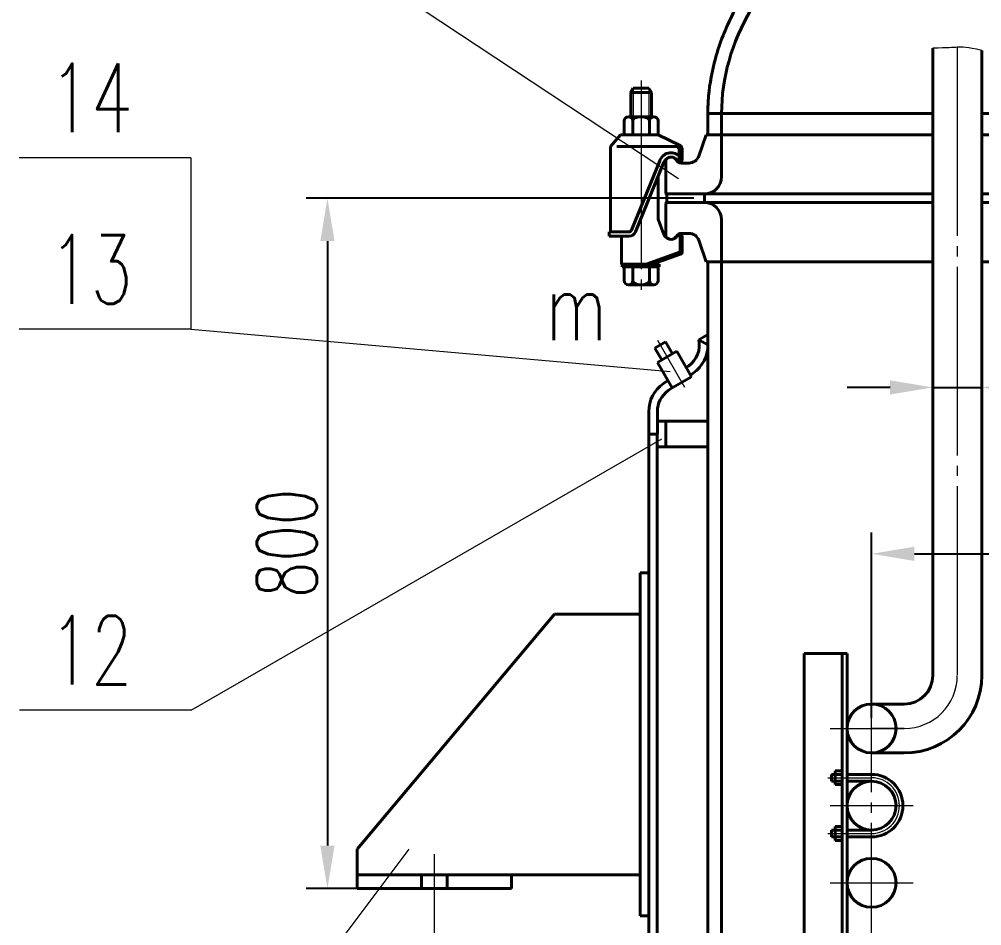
# Model space of a CAD drawing. Header units: millimetres. Extents: x 1794 to 2214, y -1115 to -518.
# Drawn here: x 1831.8 to 1888, y -672.7 to -619.9 of the extents above; entities that cross this region are included whole.
import ezdxf

# ---------------------------------------------------------------- set-up
doc = ezdxf.new("R2010")
doc.units = ezdxf.units.MM
doc.linetypes.add('JIS_08_11', pattern=[12.8, 11, -0.6, 0.6, -0.6])
for name, color, linetype, lineweight in [('中心线', 4, 'JIS_08_11', 20), ('外壳线', 1, 'Continuous', 40), ('尺寸线', 2, 'Continuous', 20)]:
    doc.layers.add(name, color=color, linetype=linetype, lineweight=lineweight)
doc.styles.get("Standard").update_dxf_attribs({"font": 'romans.shx', "width": 0.707, "height": 3.5, "bigfont": 'hzfs.shx'})
doc.styles.add('文字', font='romans.shx', dxfattribs={"width": 0.7, "height": 4, "bigfont": 'hzfs.shx'})
doc.dimstyles.new('ISO-25', dxfattribs={"dimtxt": 3.5, "dimasz": 2.5, "dimexe": 1.25, "dimexo": 0.625, "dimtad": 1, "dimtxsty": 'Standard', "dimcen": 2.5, "dimadec": 0, "dimazin": 0, "dimtfac": 1, "dimtmove": 0, "dimatfit": 0, "dimfxl": 1, "dimarcsym": 0})

# ---------------------------------------------------------------- blocks, each defined once
blk = doc.blocks.new('*D151')
at = {"layer": 'DEFPOINTS', "color": 0}
for p in [(1885.123, -641.327), (1887.973, -641.327), (1887.973, -641.327)]:
    blk.add_point(p, dxfattribs=at)
at = {"layer": '尺寸线', "color": 0, "lineweight": -2}
for p, q in [((1885.123, -640.702), (1885.123, -640.077)), ((1887.973, -640.702), (1887.973, -640.077)), ((1882.623, -641.327), (1880.123, -641.327)), ((1885.123, -641.327), (1887.973, -641.327)), ((1890.473, -641.327), (1907.595, -641.327))]:
    blk.add_line(p, q, dxfattribs=at)
at = {"layer": '尺寸线', "color": 0}
for points in [[(1882.623, -640.911), (1882.623, -641.744), (1885.123, -641.327)], [(1890.473, -640.911), (1890.473, -641.744), (1887.973, -641.327)]]:
    blk.add_solid(points, dxfattribs=at)
at = {"layer": '尺寸线', "color": 0, "insert": (1901.668, -638.952), "char_height": 3.5, "attachment_point": 5}
blk.add_mtext('%%C50x3', dxfattribs=at)
blk = doc.blocks.new('*D156')
at = {"layer": 'DEFPOINTS', "color": 0}
for p in [(1951.547, -651.032), (1951.547, -658.965), (1881.547, -661.215)]:
    blk.add_point(p, dxfattribs=at)
at = {"layer": '尺寸线', "color": 0, "lineweight": -2}
for p, q in [((1881.547, -660.59), (1881.547, -649.782)), ((1951.547, -658.34), (1951.547, -649.782)), ((1884.047, -651.032), (1949.047, -651.032))]:
    blk.add_line(p, q, dxfattribs=at)
at = {"layer": '尺寸线', "color": 0}
for points in [[(1884.047, -650.615), (1884.047, -651.448), (1881.547, -651.032)], [(1949.047, -650.615), (1949.047, -651.448), (1951.547, -651.032)]]:
    blk.add_solid(points, dxfattribs=at)
at = {"layer": '尺寸线', "color": 0, "insert": (1926.752, -648.657), "char_height": 3.5, "attachment_point": 5}
blk.add_mtext('%%C1400', dxfattribs=at)
blk = doc.blocks.new('*D163')
at = {"layer": 'DEFPOINTS', "color": 0}
for p in [(1871.798, -630.297), (1849.809, -670.546), (1856.048, -670.546)]:
    blk.add_point(p, dxfattribs=at)
at = {"layer": '尺寸线', "color": 0, "lineweight": -2}
for p, q in [((1871.173, -630.297), (1848.559, -630.297)), ((1849.809, -632.797), (1849.809, -668.046)), ((1855.423, -670.546), (1848.559, -670.546))]:
    blk.add_line(p, q, dxfattribs=at)
at = {"layer": '尺寸线', "color": 0}
for points in [[(1849.393, -632.797), (1850.226, -632.797), (1849.809, -630.297)], [(1849.393, -668.046), (1850.226, -668.046), (1849.809, -670.546)]]:
    blk.add_solid(points, dxfattribs=at)
at = {"layer": '尺寸线', "color": 0, "insert": (1847.434, -650.422), "char_height": 3.5, "attachment_point": 5, "rotation": 90}
blk.add_mtext('800', dxfattribs=at)

msp = doc.modelspace()

# ---------------------------------------------------------------- linework, layer by layer
at = {"layer": '中心线'}
for p, q in [((1886.548, -621.493), (1886.548, -658.123)), ((1868.101, -623.434), (1868.101, -635.936)), ((1870.648, -641.327), (1869.072, -638.596)), ((1881.547, -754.526), (1881.547, -656.804)), ((1879.122, -661.215), (1883.456, -661.215)), ((1883.456, -661.215), (1881.547, -661.215)), ((1878.99, -664.09), (1881.547, -664.09)), ((1879.122, -665.715), (1883.971, -665.715)), ((1878.99, -667.34), (1881.547, -667.34)), ((1879.122, -670.215), (1883.971, -670.215)), ((1879.122, -670.215), (1883.971, -670.215)), ((1879.122, -670.215), (1883.971, -670.215)), ((1879.122, -670.215), (1883.971, -670.215)), ((1879.122, -670.215), (1883.971, -670.215)), ((1879.122, -670.215), (1883.971, -670.215)), ((1879.122, -670.215), (1883.971, -670.215)), ((1879.122, -670.215), (1883.971, -670.215)), ((1879.122, -670.215), (1883.971, -670.215)), ((1879.122, -670.215), (1883.971, -670.215)), ((1879.122, -670.215), (1883.971, -670.215)), ((1879.122, -670.215), (1883.971, -670.215)), ((1879.122, -670.215), (1883.971, -670.215)), ((1879.122, -670.215), (1883.971, -670.215)), ((1879.122, -670.215), (1883.971, -670.215)), ((1879.122, -670.215), (1883.971, -670.215)), ((1879.122, -670.215), (1883.971, -670.215)), ((1879.122, -670.215), (1883.971, -670.215)), ((1879.122, -670.215), (1883.971, -670.215)), ((1879.122, -670.215), (1883.971, -670.215)), ((1879.122, -670.215), (1883.971, -670.215)), ((1879.122, -670.215), (1883.971, -670.215)), ((1879.122, -670.215), (1883.971, -670.215)), ((1879.122, -670.215), (1883.971, -670.215)), ((1879.122, -670.215), (1883.971, -670.215)), ((1879.122, -670.215), (1883.971, -670.215)), ((1879.122, -670.215), (1883.971, -670.215)), ((1879.122, -670.215), (1883.971, -670.215)), ((1879.122, -670.215), (1883.971, -670.215)), ((1879.122, -670.215), (1883.971, -670.215)), ((1879.122, -670.215), (1883.971, -670.215)), ((1879.122, -670.215), (1883.971, -670.215)), ((1879.122, -670.215), (1883.971, -670.215)), ((1879.122, -670.215), (1883.971, -670.215)), ((1879.122, -670.215), (1883.971, -670.215)), ((1879.122, -670.215), (1883.971, -670.215)), ((1879.122, -670.215), (1883.971, -670.215)), ((1879.122, -670.215), (1883.971, -670.215)), ((1879.122, -670.215), (1883.971, -670.215)), ((1879.122, -670.215), (1883.971, -670.215)), ((1879.122, -670.215), (1883.971, -670.215)), ((1879.122, -670.215), (1883.971, -670.215)), ((1879.122, -670.215), (1883.971, -670.215)), ((1879.122, -670.215), (1883.971, -670.215)), ((1879.122, -670.215), (1883.971, -670.215)), ((1879.122, -670.215), (1883.971, -670.215)), ((1879.122, -670.215), (1883.971, -670.215)), ((1879.122, -670.215), (1883.971, -670.215)), ((1879.122, -670.215), (1883.971, -670.215)), ((1879.122, -670.215), (1883.971, -670.215)), ((1879.122, -670.215), (1883.971, -670.215)), ((1879.122, -670.215), (1883.971, -670.215)), ((1879.122, -670.215), (1883.971, -670.215)), ((1879.122, -670.215), (1883.971, -670.215)), ((1879.122, -670.215), (1883.971, -670.215)), ((1879.122, -670.215), (1883.971, -670.215)), ((1879.122, -670.215), (1883.971, -670.215)), ((1879.122, -670.215), (1883.971, -670.215)), ((1879.122, -670.215), (1883.971, -670.215)), ((1879.122, -670.215), (1883.971, -670.215)), ((1879.122, -670.215), (1883.971, -670.215)), ((1879.122, -670.215), (1883.971, -670.215)), ((1879.122, -670.215), (1883.971, -670.215)), ((1879.122, -670.215), (1883.971, -670.215)), ((1879.122, -670.215), (1883.971, -670.215)), ((1879.122, -670.215), (1883.971, -670.215)), ((1879.122, -670.215), (1883.971, -670.215)), ((1879.122, -670.215), (1883.971, -670.215)), ((1879.122, -670.215), (1883.971, -670.215)), ((1879.122, -670.215), (1883.971, -670.215)), ((1879.122, -670.215), (1883.971, -670.215)), ((1879.122, -670.215), (1883.971, -670.215)), ((1879.122, -670.215), (1883.971, -670.215)), ((1879.122, -670.215), (1883.971, -670.215)), ((1879.122, -670.215), (1883.971, -670.215)), ((1879.122, -670.215), (1883.971, -670.215)), ((1879.122, -670.215), (1883.971, -670.215)), ((1879.122, -670.215), (1883.971, -670.215)), ((1879.122, -670.215), (1883.971, -670.215)), ((1879.122, -670.215), (1883.971, -670.215)), ((1879.122, -670.215), (1883.971, -670.215)), ((1879.122, -670.215), (1883.971, -670.215)), ((1879.122, -670.215), (1883.971, -670.215)), ((1879.122, -670.215), (1883.971, -670.215)), ((1879.122, -670.215), (1883.971, -670.215)), ((1879.122, -670.215), (1883.971, -670.215)), ((1879.122, -670.215), (1883.971, -670.215)), ((1879.122, -670.215), (1883.971, -670.215)), ((1879.122, -670.215), (1883.971, -670.215)), ((1879.122, -670.215), (1883.971, -670.215)), ((1879.122, -670.215), (1883.971, -670.215)), ((1879.122, -670.215), (1883.971, -670.215)), ((1879.122, -670.215), (1883.971, -670.215)), ((1879.122, -670.215), (1883.971, -670.215)), ((1879.122, -670.215), (1883.971, -670.215)), ((1879.122, -670.215), (1883.971, -670.215)), ((1879.122, -670.215), (1883.971, -670.215)), ((1879.122, -670.215), (1883.971, -670.215)), ((1879.122, -670.215), (1883.971, -670.215)), ((1879.122, -670.215), (1883.971, -670.215))]:
    msp.add_line(p, q, dxfattribs=at)
for centre, radius, end in [((1883.456, -658.123), 3.092, 0), ((1881.547, -665.715), 1.625, 90)]:
    msp.add_arc(centre, radius, 270, end, dxfattribs=at)
at = {"layer": '外壳线'}
for p, q in [((1885.123, -621.545), (1885.123, -658.127)), ((1887.973, -658.127), (1887.973, -621.676)), ((1885.123, -622.376), (1885.123, -658.123)), ((1887.973, -658.123), (1887.973, -622.376)), ((1867.501, -624.125), (1867.646, -623.875)), ((1867.501, -625.542), (1867.501, -624.125)), ((1867.501, -624.125), (1868.701, -624.125)), ((1867.646, -623.875), (1868.557, -623.875)), ((1868.701, -624.125), (1868.557, -623.875)), ((1868.701, -624.125), (1868.701, -625.542)), ((1885.123, -625.348), (1871.998, -625.348)), ((1871.998, -626.597), (1871.998, -625.348)), ((1872.798, -626.597), (1872.798, -625.348)), ((1914.172, -625.348), (1887.973, -625.348)), ((1867.113, -625.792), (1867.113, -626.592)), ((1868.84, -625.542), (1867.363, -625.542)), ((1867.612, -625.792), (1867.612, -626.592)), ((1868.59, -625.792), (1868.59, -626.592)), ((1869.09, -626.592), (1869.09, -625.792)), ((1866.906, -626.592), (1866.312, -627.286)), ((1869.101, -626.592), (1866.906, -626.592)), ((1870.351, -627.199), (1869.101, -626.592)), ((1871.898, -626.597), (1871.467, -627.844)), ((1885.123, -626.597), (1871.898, -626.597)), ((1872.798, -626.597), (1872.798, -629.047)), ((1914.172, -626.597), (1887.973, -626.597)), ((1866.312, -627.286), (1866.312, -632.262)), ((1870.165, -627.286), (1866.679, -627.286)), ((1870.315, -628.055), (1870.315, -627.436)), ((1870.501, -627.459), (1870.501, -628.047)), ((1869.191, -628.114), (1867.537, -632.164)), ((1869.548, -629.997), (1869.548, -628.067)), ((1870.387, -628.147), (1870.401, -628.147)), ((1869.427, -628.198), (1867.771, -632.251)), ((1870.9, -628.247), (1870.454, -628.247)), ((1869.101, -628.995), (1869.101, -631.52)), ((1869.598, -630.547), (1869.598, -630.047)), ((1869.598, -630.047), (1871.798, -630.047)), ((1885.123, -630.047), (1869.598, -630.047)), ((1871.798, -630.047), (1871.798, -630.547)), ((1914.172, -630.047), (1887.973, -630.047)), ((1869.548, -630.597), (1869.548, -632.528)), ((1871.798, -630.547), (1869.598, -630.547)), ((1871.798, -630.547), (1885.123, -630.547)), ((1887.973, -630.547), (1914.172, -630.547)), ((1869.432, -632.411), (1869.101, -631.52)), ((1872.798, -633.997), (1872.798, -631.547)), ((1867.396, -632.262), (1866.251, -632.262)), ((1866.251, -632.512), (1866.251, -632.262)), ((1867.396, -632.512), (1866.251, -632.512)), ((1866.951, -632.512), (1866.951, -634.147)), ((1870.376, -632.507), (1870.376, -633.393)), ((1870.387, -632.447), (1870.401, -632.447)), ((1870.9, -632.347), (1870.454, -632.347)), ((1870.501, -632.547), (1870.501, -633.411)), ((1871.898, -633.997), (1871.467, -632.751)), ((1868.401, -634.147), (1870.343, -633.44)), ((1868.767, -634.147), (1870.402, -633.552)), ((1866.951, -634.147), (1869.157, -634.147)), ((1867.002, -634.147), (1867.002, -634.297)), ((1867.002, -634.297), (1869.157, -634.297)), ((1867.113, -634.297), (1867.113, -635.097)), ((1867.612, -635.097), (1867.612, -634.297)), ((1868.59, -635.097), (1868.59, -634.297)), ((1869.09, -635.097), (1869.09, -634.297)), ((1869.157, -634.297), (1869.157, -634.147)), ((1885.123, -633.997), (1871.898, -633.997)), ((1871.998, -633.997), (1871.998, -752.468)), ((1872.798, -633.997), (1872.798, -752.468)), ((1914.172, -633.997), (1887.973, -633.997)), ((1867.363, -635.347), (1868.84, -635.347)), ((1871.47, -638.545), (1872.002, -638.238)), ((1868.912, -639.035), (1869.532, -638.678)), ((1869.532, -638.678), (1869.931, -639.369)), ((1872.002, -638.852), (1871.47, -638.545)), ((1868.912, -639.035), (1869.312, -639.727)), ((1869.059, -639.873), (1870.184, -639.223)), ((1871.04, -640.705), (1870.184, -639.223)), ((1869.914, -641.355), (1869.059, -639.873)), ((1870.862, -640.081), (1870.732, -640.172)), ((1871.149, -640.49), (1870.983, -640.606)), ((1869.663, -640.92), (1869.404, -641.101)), ((1869.914, -641.355), (1871.04, -640.705)), ((1869.914, -641.355), (1869.691, -641.511)), ((1868.551, -642.739), (1868.548, -754.098)), ((1869.051, -642.739), (1869.051, -644.045)), ((1872.001, -643.295), (1869.051, -643.295)), ((1869.551, -643.295), (1869.551, -644.045)), ((1869.051, -644.045), (1868.551, -644.045)), ((1869.048, -644.045), (1869.048, -754.098)), ((1869.551, -644.045), (1869.551, -644.795)), ((1872.001, -644.795), (1869.051, -644.795)), ((1868.048, -652.147), (1868.048, -672.146)), ((1868.548, -652.147), (1868.048, -652.147)), ((1863.048, -654.547), (1851.549, -668.246)), ((1868.048, -654.547), (1863.048, -654.547)), ((1877.622, -656.851), (1877.622, -708.54)), ((1880.122, -656.851), (1877.622, -656.851)), ((1879.822, -656.851), (1879.822, -756.286)), ((1880.122, -656.851), (1880.122, -756.286)), ((1881.547, -659.79), (1883.456, -659.79)), ((1881.547, -662.64), (1883.456, -662.64)), ((1879.822, -663.89), (1879.214, -663.89)), ((1879.214, -663.89), (1879.214, -664.29)), ((1879.422, -663.69), (1879.422, -664.49)), ((1879.822, -663.69), (1879.422, -663.69)), ((1881.547, -663.89), (1880.122, -663.89)), ((1879.214, -664.29), (1879.822, -664.29)), ((1879.422, -664.49), (1879.822, -664.49)), ((1881.547, -664.29), (1880.122, -664.29)), ((1879.214, -667.54), (1879.214, -667.14)), ((1879.214, -667.14), (1879.822, -667.14)), ((1879.422, -667.74), (1879.422, -666.94)), ((1879.422, -666.94), (1879.822, -666.94)), ((1881.547, -667.14), (1880.122, -667.14)), ((1879.822, -667.54), (1879.214, -667.54)), ((1879.822, -667.74), (1879.422, -667.74)), ((1881.547, -667.54), (1880.122, -667.54)), ((1851.549, -668.246), (1851.549, -670.546)), ((1868.048, -669.746), (1851.549, -669.746)), ((1868.048, -669.746), (1851.549, -669.746)), ((1855.298, -670.546), (1855.298, -669.746)), ((1856.798, -670.546), (1856.798, -669.746)), ((1860.548, -670.546), (1860.548, -669.746)), ((1860.548, -670.546), (1851.549, -670.546)), ((1868.548, -672.146), (1868.048, -672.146))]:
    msp.add_line(p, q, dxfattribs=at)
for centre in [(1881.547, -661.215), (1881.547, -665.715), (1881.547, -670.215), (1881.547, -670.215), (1881.547, -670.215), (1881.547, -670.215), (1881.547, -670.215), (1881.547, -670.215), (1881.547, -670.215), (1881.547, -670.215), (1881.547, -670.215), (1881.547, -670.215), (1881.547, -670.215), (1881.547, -670.215), (1881.547, -670.215), (1881.547, -670.215), (1881.547, -670.215), (1881.547, -670.215), (1881.547, -670.215), (1881.547, -670.215), (1881.547, -670.215), (1881.547, -670.215), (1881.547, -670.215), (1881.547, -670.215), (1881.547, -670.215), (1881.547, -670.215), (1881.547, -670.215), (1881.547, -670.215), (1881.547, -670.215), (1881.547, -670.215), (1881.547, -670.215), (1881.547, -670.215), (1881.547, -670.215), (1881.547, -670.215), (1881.547, -670.215), (1881.547, -670.215), (1881.547, -670.215), (1881.547, -670.215), (1881.547, -670.215), (1881.547, -670.215), (1881.547, -670.215), (1881.547, -670.215), (1881.547, -670.215), (1881.547, -670.215), (1881.547, -670.215), (1881.547, -670.215), (1881.547, -670.215), (1881.547, -670.215), (1881.547, -670.215), (1881.547, -670.215), (1881.547, -670.215), (1881.547, -670.215), (1881.547, -670.215), (1881.547, -670.215), (1881.547, -670.215), (1881.547, -670.215), (1881.547, -670.215), (1881.547, -670.215), (1881.547, -670.215), (1881.547, -670.215), (1881.547, -670.215), (1881.547, -670.215), (1881.547, -670.215), (1881.547, -670.215), (1881.547, -670.215), (1881.547, -670.215), (1881.547, -670.215), (1881.547, -670.215), (1881.547, -670.215), (1881.547, -670.215), (1881.547, -670.215), (1881.547, -670.215), (1881.547, -670.215), (1881.547, -670.215), (1881.547, -670.215), (1881.547, -670.215), (1881.547, -670.215), (1881.547, -670.215), (1881.547, -670.215), (1881.547, -670.215), (1881.547, -670.215), (1881.547, -670.215), (1881.547, -670.215), (1881.547, -670.215), (1881.547, -670.215), (1881.547, -670.215), (1881.547, -670.215), (1881.547, -670.215), (1881.547, -670.215), (1881.547, -670.215), (1881.547, -670.215), (1881.547, -670.215), (1881.547, -670.215), (1881.547, -670.215), (1881.547, -670.215), (1881.547, -670.215), (1881.547, -670.215), (1881.547, -670.215), (1881.547, -670.215), (1881.547, -670.215), (1881.547, -670.215), (1881.547, -670.215)]:
    msp.add_circle(centre, 1.425, dxfattribs=at)
for centre, radius, start, end in [((1867.363, -625.792), 0.25, 0, 180), ((1868.84, -625.792), 0.25, 0, 180), ((1870.165, -627.436), 0.15, 0, 90), ((1870.201, -627.459), 0.3, 0, 60), ((1869.851, -628.347), 0.7, 48.524, 160.5626), ((1869.851, -628.347), 0.45, 40.0052, 160.5626), ((1869.848, -628.247), 0.35, 30, 148.9973), ((1870.454, -627.897), 0.35, 210, 270), ((1870.387, -627.897), 0.25, 220.0052, 270), ((1870.265, -628.055), 0.05, 232.202, 0), ((1870.401, -628.047), 0.1, 270, 0), ((1870.9, -627.647), 0.6, 270, 340.9065), ((1871.798, -629.047), 1, 270, 0), ((1869.598, -629.997), 0.05, 180, 270), ((1869.598, -630.597), 0.05, 90, 180), ((1871.798, -631.547), 1, 0, 90), ((1867.396, -632.112), 0.15, 270, 339.6262), ((1867.396, -632.112), 0.4, 270, 339.6262), ((1869.851, -632.247), 0.45, 199.4374, 319.9948), ((1869.848, -632.347), 0.35, 211.0027, 330), ((1870.454, -632.697), 0.35, 90, 150), ((1870.387, -632.697), 0.25, 90, 139.9948), ((1870.326, -632.507), 0.05, 0, 107.8154), ((1870.401, -632.547), 0.1, 0, 90), ((1870.9, -632.947), 0.6, 19.0935, 90), ((1870.326, -633.393), 0.05, 290.0073, 0), ((1870.351, -633.411), 0.15, 290.0073, 0), ((1867.363, -635.097), 0.25, 180, 0), ((1868.84, -635.097), 0.25, 180, 0), ((1870.002, -638.852), 1.5, 304.9974, 11.8077), ((1870.002, -638.852), 2, 304.9974, 359.9974), ((1870.551, -642.739), 2, 124.9974, 179.9974), ((1870.551, -642.739), 1.5, 124.9974, 179.9974), ((1883.456, -658.123), 1.667, 270, 0), ((1883.456, -658.123), 4.517, 270, 0), ((1881.547, -665.715), 1.825, 270, 90)]:
    msp.add_arc(centre, radius, start, end, dxfattribs=at)
for centre, major_axis, ratio, start_param in [((1916.547, -625.348), (-43.749, 0), 0.5, 5.721255), ((1868.101, -625.792), (-0.489, 0), 0.511509, 3.141593), ((1868.101, -635.097), (0.489, 0), 0.511509, 3.141593)]:
    msp.add_ellipse(centre, major_axis=major_axis, ratio=ratio, start_param=start_param, end_param=6.283185, dxfattribs=at)
msp.add_open_spline([(1878.596, -613.416), (1878.136, -613.797), (1877.697, -614.185), (1876.467, -615.353), (1875.74, -616.153), (1874.468, -617.799), (1873.925, -618.645), (1873.032, -620.372), (1872.683, -621.254), (1872.238, -622.869), (1872.106, -623.599), (1872.013, -624.669), (1871.998, -625.008), (1871.998, -625.348)], degree=3, knots=[5.7395111, 5.7395111, 5.7395111, 5.7395111, 5.7987502, 5.7987502, 5.9145469, 5.9145469, 6.0303437, 6.0303437, 6.1461405, 6.1461405, 6.2398507, 6.2398507, 6.2831853, 6.2831853, 6.2831853, 6.2831853], dxfattribs=at)
at = {"layer": '尺寸线'}
for p, q in [((1841.885, -610.373), (1870.285, -629.14)), ((1867.646, -623.875), (1867.646, -625.542)), ((1868.557, -623.875), (1868.557, -625.542)), ((1841.834, -627.936), (1831.834, -627.936)), ((1841.834, -627.936), (1841.834, -637.936)), ((1841.834, -637.936), (1831.834, -637.936)), ((1841.834, -637.936), (1869.791, -640.39)), ((1841.853, -660.147), (1869.305, -644.317)), ((1841.853, -660.147), (1831.853, -660.147)), ((1841.853, -685.184), (1854.583, -668.246)), ((1856.048, -678.543), (1856.048, -668.552))]:
    msp.add_line(p, q, dxfattribs=at)
msp.add_open_spline([(1887.973, -621.676), (1887.099, -621.485), (1886.544, -621.474), (1886.004, -621.537), (1885.123, -621.545)], degree=3, knots=[4.658676, 4.658676, 4.658676, 4.658676, 6.314367, 8.061271, 8.061271, 8.061271, 8.061271], dxfattribs=at)

# ---------------------------------------------------------------- texts
at = {"layer": '尺寸线', "style": '文字', "width": 0.707}
for s, p in [('14', (1833.595, -626.445)), ('13', (1833.577, -636.445)), ('12', (1833.595, -658.656))]:
    msp.add_text(s, height=4, dxfattribs=at).set_placement(p)
at = {"layer": '尺寸线', "insert": (1862.531, -634.578), "char_height": 4, "width": 3.52028, "attachment_point": 1, "style": '文字'}
msp.add_mtext('m', dxfattribs=at)

# ---------------------------------------------------------------- dimensions: what is measured, and where the dimension line sits
at = {"layer": '尺寸线'}
dim = msp.add_linear_dim(base=(1849.809, -670.546), p1=(1871.798, -630.297), p2=(1856.048, -670.546), angle=90, text='800', dimstyle='ISO-25', dxfattribs=at)
dim.commit()
dim.dimension.update_dxf_attribs({"geometry": '*D163', "text_midpoint": (1847.434, -650.422)})
for base, p1, p2, text, picture, middle in [((1887.973, -641.327), (1885.123, -641.327), (1887.973, -641.327), '%%C50x3', '*D151', (1901.668, -641.327)), ((1951.547, -651.032), (1881.547, -661.215), (1951.547, -658.965), '%%C1400', '*D156', (1926.752, -651.032))]:
    dim = msp.add_linear_dim(base=base, p1=p1, p2=p2, text=text, dimstyle='ISO-25', dxfattribs=at)
    dim.commit()
    dim.dimension.update_dxf_attribs({"geometry": picture, "text_midpoint": middle, "dimtype": 160})

doc.saveas('drawing.dxf')
